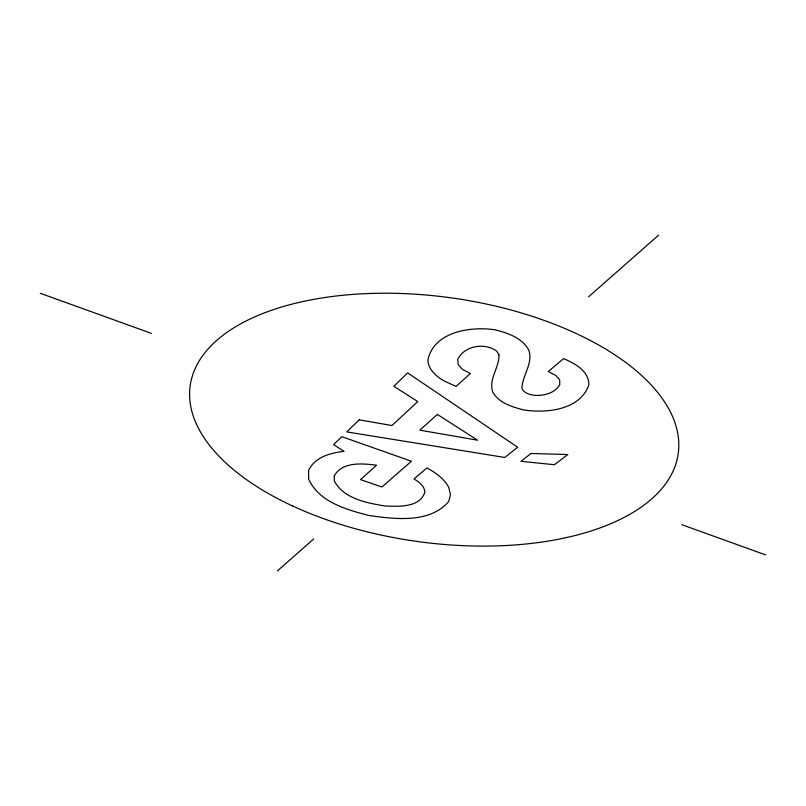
<?xml version="1.0" encoding="UTF-8"?>
<svg xmlns="http://www.w3.org/2000/svg" width="806" height="806" viewBox="0 0 806 806"><rect width="100%" height="100%" fill="white"/><g stroke="black" fill="none" stroke-linecap="round" stroke-linejoin="round"><path stroke-width="1.21" d="M277.405 570.92L313.655 538.982M588.582 296.82L658.673 235.08M40.3 293.303L151.327 333.341M681.695 524.635L765.7 554.931M334.309 475.721L334.278 480.87C343.769 498.904 367.002 502.984 385.379 506.047C398.527 506.48 419.704 507.79 424.772 492.406A34.99 16.291 8.5 0 0 418.415 481.827L414.002 478.925L426.888 467.964A68.339 31.807 8.6 0 1 448.831 487.68L450.483 494.672L448.751 501.413C429.719 523.779 394.698 519.104 368.735 515.457C346.328 509.604 319.025 502.037 308.638 479.066L308.577 470.583C314.612 457.073 330.46 452.912 343.991 451.36L333.624 444.59L341.815 436.661L411.443 461.244L381.913 486.995L360.554 479.62L376.543 465.223C362.418 463.48 342.671 461.405 334.309 475.721M498.964 354.862C499.398 367.596 488.527 378.921 492.637 391.726C498.592 403.02 512.012 406.879 523.517 409.871C546.256 413.589 580.34 410.053 588.894 384.764C588.874 370.831 574.728 363.415 563.585 358.599L548.282 371.536L555.868 375.485L559.717 379.958L559.757 384.724C554.689 393.197 544.07 395.948 534.771 395.323A13.138 6.881 5.9 0 1 521.925 387.746C522.55 374.921 533.33 363.315 528.817 350.227C522.298 337.905 507.921 333.019 495.206 329.856C471.067 326.098 433.85 331.488 427.936 359.929A48.229 25.701 7.2 0 0 444.156 380.956L456.055 386.447L470.361 373.521L462.543 369.44L458.221 364.554L457.727 359.154C464.699 345.502 484.698 342.429 496.708 351.104L498.964 354.862M359.204 419.825L346.741 431.895L504.788 457.476L517.633 447.229L407.665 372.896L393.842 386.286L417.78 401.579L391.978 425.538L359.204 419.825M437.376 414.435L419.835 430.162L477.636 440.207L437.376 414.435M531.013 453.476L520.988 461.324L554.427 464.719L567.807 454.544L531.013 453.476M292.769 506.057A246.354 122.986 7.9 0 0 677.755 456.408A246.354 122.986 7.9 0 0 332.112 296.507A246.354 122.986 7.9 0 0 292.769 506.057"/></g></svg>
